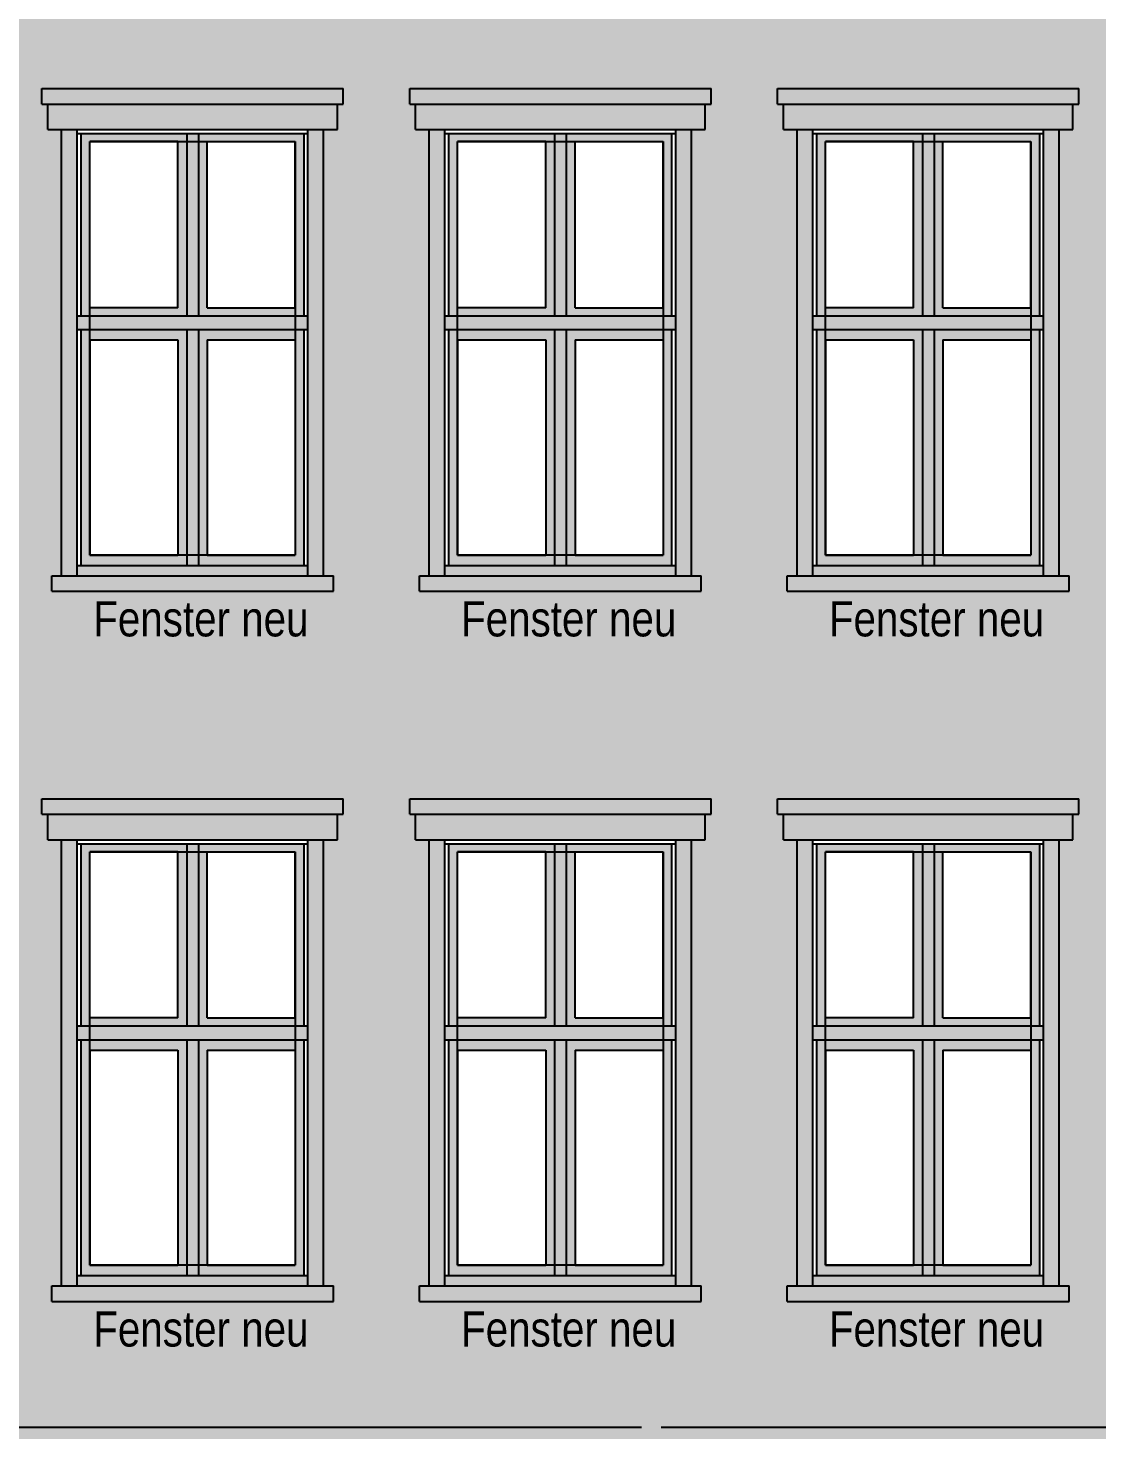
# Model space of a CAD drawing. Header units: metres. Extents: x 11 to 190, y 38 to 70.
# Drawn here: x 37.97 to 43.43, y 47.04 to 54.21 of the extents above; entities that cross this region are included whole.
import ezdxf
from ezdxf.enums import TextEntityAlignment as Align

# ---------------------------------------------------------------- set-up
doc = ezdxf.new("R2010")
doc.units = ezdxf.units.M
doc.header["$LTSCALE"] = 0.01
doc.header["$XCLIPFRAME"] = 2
doc.linetypes.add('AUSGEZOGEN', pattern=[1000, 1000, 0])
for name, color, linetype in [('A_Fensterrahmen', 1, 'CONTINUOUS'), ('A_Glasbild', 7, 'CONTINUOUS'), ('A_Schraff_Fassade_OG', 41, 'CONTINUOUS'), ('A_Schraff_Fensterrahmen', 255, 'CONTINUOUS'), ('A_Schraff_Gewaende', 23, 'CONTINUOUS'), ('A_Schraff_Sims', 17, 'CONTINUOUS'), ('A_TEXT', 2, 'CONTINUOUS'), ('FASSADE', 7, 'AUSGEZOGEN')]:
    doc.layers.add(name, color=color, linetype=linetype)
doc.styles.add('arial-n', font='ARIALN.TTF')
picture_1 = doc.add_image_def('image1.jpg', size_in_pixel=(60, 84))

msp = doc.modelspace()

# ---------------------------------------------------------------- hatches: boundary and pattern name
at = {"layer": 'A_Schraff_Fassade_OG'}
h = msp.add_hatch(color=256, dxfattribs=at)
h.paths.add_polyline_path([(36.2766, 57.2769), (36.2066, 57.2769), (36.2066, 57.4069), (36.1766, 57.4069), (36.1766, 57.4869), (37.7166, 57.4869), (37.7166, 57.4069), (37.6866, 57.4069), (37.6866, 57.2769), (37.6166, 57.2769), (37.6166, 56.0145), (38.1364, 56.0101), (38.1364, 57.2769), (38.0664, 57.2769), (38.0664, 57.4069), (38.0364, 57.4069), (38.0364, 57.4869), (39.5764, 57.4869), (39.5764, 57.4069), (39.5464, 57.4069), (39.5464, 57.2769), (39.4764, 57.2769), (39.4764, 55.9988), (40.0163, 55.9943), (40.0163, 57.2769), (39.9463, 57.2769), (39.9463, 57.4069), (39.9163, 57.4069), (39.9163, 57.4869), (41.4563, 57.4869), (41.4563, 57.4069), (41.4263, 57.4069), (41.4263, 57.2769), (41.3563, 57.2769), (41.3563, 55.983), (41.8962, 55.9784), (41.8962, 57.2769), (41.8262, 57.2769), (41.8262, 57.4069), (41.7962, 57.4069), (41.7962, 57.4869), (43.3362, 57.4869), (43.3362, 57.4069), (43.3062, 57.4069), (43.3062, 57.2769), (43.2362, 57.2769), (43.2362, 55.9671), (43.8014, 55.9624), (43.8014, 57.2769), (43.7314, 57.2769), (43.7314, 57.4069), (43.7014, 57.4069), (43.7014, 57.4869), (45.2414, 57.4869), (45.2414, 57.4069), (45.2114, 57.4069), (45.2114, 57.2769), (45.1414, 57.2769), (45.1414, 55.9511), (45.5763, 55.9474), (45.5763, 57.2769), (45.5063, 57.2769), (45.5063, 57.4069), (45.4763, 57.4069), (45.4763, 57.4869), (47.0163, 57.4869), (47.0163, 57.4069), (46.9863, 57.4069), (46.9863, 57.2769), (46.9163, 57.2769), (46.9163, 55.9361), (47.5311, 55.9309), (47.5311, 57.2769), (47.4611, 57.2769), (47.4611, 57.4069), (47.4311, 57.4069), (47.4311, 57.4869), (48.9711, 57.4869), (48.9711, 57.4069), (48.9411, 57.4069), (48.9411, 57.2769), (48.8711, 57.2769), (48.8711, 55.9196), (49.316, 55.9159), (49.316, 57.2769), (49.246, 57.2769), (49.246, 57.4069), (49.216, 57.4069), (49.216, 57.4869), (50.756, 57.4869), (50.756, 57.4069), (50.726, 57.4069), (50.726, 57.2769), (50.656, 57.2769), (50.656, 55.9046), (51.2604, 55.8995), (51.2604, 57.2769), (51.1904, 57.2769), (51.1904, 57.4069), (51.1604, 57.4069), (51.1604, 57.4869), (52.7004, 57.4869), (52.7004, 57.4069), (52.6704, 57.4069), (52.6704, 57.2769), (52.6004, 57.2769), (52.6004, 55.8882), (53.8467, 55.8777), (53.8467, 57.5884), (32.6003, 57.5884), (32.6003, 56.0568), (36.2766, 56.0258)])
h.paths.add_polyline_path([(53.8467, 55.8777), (52.6004, 55.8882), (52.6004, 54.9969), (52.6504, 54.9969), (52.6504, 54.9169), (51.2104, 54.9169), (51.2104, 54.9969), (51.2604, 54.9969), (51.2604, 55.8995), (50.656, 55.9046), (50.656, 54.9969), (50.706, 54.9969), (50.706, 54.9169), (49.266, 54.9169), (49.266, 54.9969), (49.316, 54.9969), (49.316, 55.9159), (48.8711, 55.9196), (48.8711, 54.9969), (48.9211, 54.9969), (48.9211, 54.9169), (47.4811, 54.9169), (47.4811, 54.9969), (47.5311, 54.9969), (47.5311, 55.9309), (46.9163, 55.9361), (46.9163, 54.9969), (46.9663, 54.9969), (46.9663, 54.9169), (45.5263, 54.9169), (45.5263, 54.9969), (45.5763, 54.9969), (45.5763, 55.9474), (45.1414, 55.9511), (45.1414, 54.9969), (45.1914, 54.9969), (45.1914, 54.9169), (43.7514, 54.9169), (43.7514, 54.9969), (43.8014, 54.9969), (43.8014, 55.9624), (43.2362, 55.9671), (43.2362, 54.9969), (43.2862, 54.9969), (43.2862, 54.9169), (41.8462, 54.9169), (41.8462, 54.9969), (41.8962, 54.9969), (41.8962, 55.9784), (41.3563, 55.983), (41.3563, 54.9969), (41.4063, 54.9969), (41.4063, 54.9169), (39.9663, 54.9169), (39.9663, 54.9969), (40.0163, 54.9969), (40.0163, 55.9943), (39.4764, 55.9988), (39.4764, 54.9969), (39.5264, 54.9969), (39.5264, 54.9169), (38.0864, 54.9169), (38.0864, 54.9969), (38.1364, 54.9969), (38.1364, 56.0101), (37.6166, 56.0145), (37.6166, 54.9969), (37.6666, 54.9969), (37.6666, 54.9169), (36.2266, 54.9169), (36.2266, 54.9969), (36.2766, 54.9969), (36.2766, 56.0258), (32.6003, 56.0568), (32.6003, 52.3124), (36.2766, 52.3124), (36.2766, 53.6909), (36.2066, 53.6909), (36.2066, 53.8209), (36.1766, 53.8209), (36.1766, 53.9009), (37.7166, 53.9009), (37.7166, 53.8209), (37.6866, 53.8209), (37.6866, 53.6909), (37.6166, 53.6909), (37.6166, 52.3124), (38.1364, 52.3124), (38.1364, 53.6909), (38.0664, 53.6909), (38.0664, 53.8209), (38.0364, 53.8209), (38.0364, 53.9009), (39.5764, 53.9009), (39.5764, 53.8209), (39.5464, 53.8209), (39.5464, 53.6909), (39.4764, 53.6909), (39.4764, 52.3124), (40.0163, 52.3124), (40.0163, 53.6909), (39.9463, 53.6909), (39.9463, 53.8209), (39.9163, 53.8209), (39.9163, 53.9009), (41.4563, 53.9009), (41.4563, 53.8209), (41.4263, 53.8209), (41.4263, 53.6909), (41.3563, 53.6909), (41.3563, 52.3124), (41.8962, 52.3124), (41.8962, 53.6909), (41.8262, 53.6909), (41.8262, 53.8209), (41.7962, 53.8209), (41.7962, 53.9009), (43.3362, 53.9009), (43.3362, 53.8209), (43.3062, 53.8209), (43.3062, 53.6909), (43.2362, 53.6909), (43.2362, 52.3124), (43.8014, 52.3124), (43.8014, 53.6909), (43.7314, 53.6909), (43.7314, 53.8209), (43.7014, 53.8209), (43.7014, 53.9009), (45.2414, 53.9009), (45.2414, 53.8209), (45.2114, 53.8209), (45.2114, 53.6909), (45.1414, 53.6909), (45.1414, 52.3124), (45.5763, 52.3124), (45.5763, 53.6909), (45.5063, 53.6909), (45.5063, 53.8209), (45.4763, 53.8209), (45.4763, 53.9009), (47.0163, 53.9009), (47.0163, 53.8209), (46.9863, 53.8209), (46.9863, 53.6909), (46.9163, 53.6909), (46.9163, 52.3124), (47.5311, 52.3124), (47.5311, 53.6909), (47.4611, 53.6909), (47.4611, 53.8209), (47.4311, 53.8209), (47.4311, 53.9009), (48.9711, 53.9009), (48.9711, 53.8209), (48.9411, 53.8209), (48.9411, 53.6909), (48.8711, 53.6909), (48.8711, 52.3124), (49.316, 52.3124), (49.316, 53.6909), (49.246, 53.6909), (49.246, 53.8209), (49.216, 53.8209), (49.216, 53.9009), (50.756, 53.9009), (50.756, 53.8209), (50.726, 53.8209), (50.726, 53.6909), (50.656, 53.6909), (50.656, 52.3124), (51.2604, 52.3124), (51.2604, 53.6909), (51.1904, 53.6909), (51.1904, 53.8209), (51.1604, 53.8209), (51.1604, 53.9009), (52.7004, 53.9009), (52.7004, 53.8209), (52.6704, 53.8209), (52.6704, 53.6909), (52.6004, 53.6909), (52.6004, 52.3124), (53.8467, 52.3124)])
h.paths.add_polyline_path([(53.8467, 52.3124), (52.6004, 52.3124), (52.6004, 51.4109), (52.6504, 51.4109), (52.6504, 51.3309), (51.2104, 51.3309), (51.2104, 51.4109), (51.2604, 51.4109), (51.2604, 52.3124), (50.656, 52.3124), (50.656, 51.4109), (50.706, 51.4109), (50.706, 51.3309), (49.266, 51.3309), (49.266, 51.4109), (49.316, 51.4109), (49.316, 52.3124), (48.8711, 52.3124), (48.8711, 51.4109), (48.9211, 51.4109), (48.9211, 51.3309), (47.4811, 51.3309), (47.4811, 51.4109), (47.5311, 51.4109), (47.5311, 52.3124), (46.9163, 52.3124), (46.9163, 51.4109), (46.9663, 51.4109), (46.9663, 51.3309), (45.5263, 51.3309), (45.5263, 51.4109), (45.5763, 51.4109), (45.5763, 52.3124), (45.1414, 52.3124), (45.1414, 51.4109), (45.1914, 51.4109), (45.1914, 51.3309), (43.7514, 51.3309), (43.7514, 51.4109), (43.8014, 51.4109), (43.8014, 52.3124), (43.2362, 52.3124), (43.2362, 51.4109), (43.2862, 51.4109), (43.2862, 51.3309), (41.8462, 51.3309), (41.8462, 51.4109), (41.8962, 51.4109), (41.8962, 52.3124), (41.3563, 52.3124), (41.3563, 51.4109), (41.4063, 51.4109), (41.4063, 51.3309), (39.9663, 51.3309), (39.9663, 51.4109), (40.0163, 51.4109), (40.0163, 52.3124), (39.4764, 52.3124), (39.4764, 51.4109), (39.5264, 51.4109), (39.5264, 51.3309), (38.0864, 51.3309), (38.0864, 51.4109), (38.1364, 51.4109), (38.1364, 52.3124), (37.6166, 52.3124), (37.6166, 51.4109), (37.6666, 51.4109), (37.6666, 51.3309), (36.2266, 51.3309), (36.2266, 51.4109), (36.2766, 51.4109), (36.2766, 52.3124), (32.6003, 52.3124), (32.6003, 49.2324), (36.2766, 49.2324), (36.2766, 50.061), (36.2066, 50.061), (36.2066, 50.191), (36.1766, 50.191), (36.1766, 50.271), (37.7166, 50.271), (37.7166, 50.191), (37.6866, 50.191), (37.6866, 50.061), (37.6166, 50.061), (37.6166, 49.2324), (38.1364, 49.2324), (38.1364, 50.061), (38.0664, 50.061), (38.0664, 50.191), (38.0364, 50.191), (38.0364, 50.271), (39.5764, 50.271), (39.5764, 50.191), (39.5464, 50.191), (39.5464, 50.061), (39.4764, 50.061), (39.4764, 49.2324), (40.0163, 49.2324), (40.0163, 50.061), (39.9463, 50.061), (39.9463, 50.191), (39.9163, 50.191), (39.9163, 50.271), (41.4563, 50.271), (41.4563, 50.191), (41.4263, 50.191), (41.4263, 50.061), (41.3563, 50.061), (41.3563, 49.2324), (41.8962, 49.2324), (41.8962, 50.061), (41.8262, 50.061), (41.8262, 50.191), (41.7962, 50.191), (41.7962, 50.271), (43.3362, 50.271), (43.3362, 50.191), (43.3062, 50.191), (43.3062, 50.061), (43.2362, 50.061), (43.2362, 49.2324), (43.8014, 49.2324), (43.8014, 50.061), (43.7314, 50.061), (43.7314, 50.191), (43.7014, 50.191), (43.7014, 50.271), (45.2414, 50.271), (45.2414, 50.191), (45.2114, 50.191), (45.2114, 50.061), (45.1414, 50.061), (45.1414, 49.2324), (45.5763, 49.2324), (45.5763, 50.061), (45.5063, 50.061), (45.5063, 50.191), (45.4763, 50.191), (45.4763, 50.271), (47.0163, 50.271), (47.0163, 50.191), (46.9863, 50.191), (46.9863, 50.061), (46.9163, 50.061), (46.9163, 49.2324), (47.5311, 49.2324), (47.5311, 50.061), (47.4611, 50.061), (47.4611, 50.191), (47.4311, 50.191), (47.4311, 50.271), (48.9711, 50.271), (48.9711, 50.191), (48.9411, 50.191), (48.9411, 50.061), (48.8711, 50.061), (48.8711, 49.2324), (49.316, 49.2324), (49.316, 50.061), (49.246, 50.061), (49.246, 50.191), (49.216, 50.191), (49.216, 50.271), (50.756, 50.271), (50.756, 50.191), (50.726, 50.191), (50.726, 50.061), (50.656, 50.061), (50.656, 49.2324), (51.2604, 49.2324), (51.2604, 50.061), (51.1904, 50.061), (51.1904, 50.191), (51.1604, 50.191), (51.1604, 50.271), (52.7004, 50.271), (52.7004, 50.191), (52.6704, 50.191), (52.6704, 50.061), (52.6004, 50.061), (52.6004, 49.2324), (53.8467, 49.2324)])
h.paths.add_polyline_path([(36.2766, 49.2324), (32.6003, 49.2324), (32.6003, 47.058), (53.8467, 47.058), (53.8467, 49.2324), (52.6004, 49.2324), (52.6004, 47.781), (52.6504, 47.781), (52.6504, 47.701), (51.2104, 47.701), (51.2104, 47.781), (51.2604, 47.781), (51.2604, 49.2324), (50.656, 49.2324), (50.656, 47.781), (50.706, 47.781), (50.706, 47.701), (49.266, 47.701), (49.266, 47.781), (49.316, 47.781), (49.316, 49.2324), (48.8711, 49.2324), (48.8711, 47.781), (48.9211, 47.781), (48.9211, 47.701), (47.4811, 47.701), (47.4811, 47.781), (47.5311, 47.781), (47.5311, 49.2324), (46.9163, 49.2324), (46.9163, 47.781), (46.9663, 47.781), (46.9663, 47.701), (45.5263, 47.701), (45.5263, 47.781), (45.5763, 47.781), (45.5763, 49.2324), (45.1414, 49.2324), (45.1414, 47.781), (45.1914, 47.781), (45.1914, 47.701), (43.7514, 47.701), (43.7514, 47.781), (43.8014, 47.781), (43.8014, 49.2324), (43.2362, 49.2324), (43.2362, 47.781), (43.2862, 47.781), (43.2862, 47.701), (41.8462, 47.701), (41.8462, 47.781), (41.8962, 47.781), (41.8962, 49.2324), (41.3563, 49.2324), (41.3563, 47.781), (41.4063, 47.781), (41.4063, 47.701), (39.9663, 47.701), (39.9663, 47.781), (40.0163, 47.781), (40.0163, 49.2324), (39.4764, 49.2324), (39.4764, 47.781), (39.5264, 47.781), (39.5264, 47.701), (38.0864, 47.701), (38.0864, 47.781), (38.1364, 47.781), (38.1364, 49.2324), (37.6166, 49.2324), (37.6166, 47.781), (37.6666, 47.781), (37.6666, 47.701), (36.2266, 47.701), (36.2266, 47.781), (36.2766, 47.781)])
at = {"layer": 'A_Schraff_Fensterrahmen'}
h = msp.add_hatch(color=256, dxfattribs=at)
h.paths.add_polyline_path([(38.7764, 53.6709), (38.2364, 53.6709), (38.2364, 52.739), (38.7764, 52.739)])
h.paths.add_polyline_path([(38.7314, 53.63), (38.7314, 52.78), (38.2814, 52.78), (38.2814, 53.63)], flags=16)
h.paths.add_polyline_path([(39.3764, 53.6709), (38.8364, 53.6709), (38.8364, 52.739), (39.3764, 52.739)])
h.paths.add_polyline_path([(38.8814, 53.63), (39.3314, 53.63), (39.3314, 52.78), (38.8814, 52.78)], flags=16)
h.paths.add_polyline_path([(38.8364, 53.6709), (38.7764, 53.6709), (38.7764, 52.739), (38.8364, 52.739)])
h.paths.add_polyline_path([(38.7764, 52.6689), (38.2364, 52.6689), (38.2364, 51.4636), (38.7764, 51.4636)])
h.paths.add_polyline_path([(38.7314, 52.6162), (38.7314, 51.5162), (38.2814, 51.5162), (38.2814, 52.6162)], flags=16)
h.paths.add_polyline_path([(39.3764, 52.6689), (38.8364, 52.6689), (38.8364, 51.4636), (39.3764, 51.4636)])
h.paths.add_polyline_path([(39.3314, 52.6162), (39.3314, 51.5162), (38.8814, 51.5162), (38.8814, 52.6162)], flags=16)
h.paths.add_polyline_path([(38.8364, 52.6689), (38.7764, 52.6689), (38.7764, 51.4636), (38.8364, 51.4636)])
h.paths.add_polyline_path([(39.3964, 52.7062), (38.2164, 52.7062), (38.2164, 52.6689), (39.3964, 52.6689)])
h.paths.add_polyline_path([(39.3964, 52.739), (38.2164, 52.739), (38.2164, 52.7062), (39.3964, 52.7062)])
h.paths.add_polyline_path([(39.3964, 51.4636), (38.2164, 51.4636), (38.2164, 51.4109), (39.3964, 51.4109)])
h = msp.add_hatch(color=256, dxfattribs=at)
h.paths.add_polyline_path([(40.6563, 53.6709), (40.1163, 53.6709), (40.1163, 52.739), (40.6563, 52.739)])
h.paths.add_polyline_path([(40.6113, 53.63), (40.6113, 52.78), (40.1613, 52.78), (40.1613, 53.63)], flags=16)
h.paths.add_polyline_path([(41.2563, 53.6709), (40.7163, 53.6709), (40.7163, 52.739), (41.2563, 52.739)])
h.paths.add_polyline_path([(40.7613, 53.63), (41.2113, 53.63), (41.2113, 52.78), (40.7613, 52.78)], flags=16)
h.paths.add_polyline_path([(40.7163, 53.6709), (40.6563, 53.6709), (40.6563, 52.739), (40.7163, 52.739)])
h.paths.add_polyline_path([(40.6563, 52.6689), (40.1163, 52.6689), (40.1163, 51.4636), (40.6563, 51.4636)])
h.paths.add_polyline_path([(40.6113, 52.6162), (40.6113, 51.5162), (40.1613, 51.5162), (40.1613, 52.6162)], flags=16)
h.paths.add_polyline_path([(41.2563, 52.6689), (40.7163, 52.6689), (40.7163, 51.4636), (41.2563, 51.4636)])
h.paths.add_polyline_path([(41.2113, 52.6162), (41.2113, 51.5162), (40.7613, 51.5162), (40.7613, 52.6162)], flags=16)
h.paths.add_polyline_path([(40.7163, 52.6689), (40.6563, 52.6689), (40.6563, 51.4636), (40.7163, 51.4636)])
h.paths.add_polyline_path([(41.2763, 52.7062), (40.0963, 52.7062), (40.0963, 52.6689), (41.2763, 52.6689)])
h.paths.add_polyline_path([(41.2763, 52.739), (40.0963, 52.739), (40.0963, 52.7062), (41.2763, 52.7062)])
h.paths.add_polyline_path([(41.2763, 51.4636), (40.0963, 51.4636), (40.0963, 51.4109), (41.2763, 51.4109)])
h = msp.add_hatch(color=256, dxfattribs=at)
h.paths.add_polyline_path([(42.5362, 53.6709), (41.9962, 53.6709), (41.9962, 52.739), (42.5362, 52.739)])
h.paths.add_polyline_path([(42.4912, 53.6299), (42.4912, 52.7799), (42.0412, 52.7799), (42.0412, 53.6299)], flags=16)
h.paths.add_polyline_path([(43.1362, 53.6709), (42.5962, 53.6709), (42.5962, 52.739), (43.1362, 52.739)])
h.paths.add_polyline_path([(42.6412, 53.6299), (43.0912, 53.6299), (43.0912, 52.7799), (42.6412, 52.7799)], flags=16)
h.paths.add_polyline_path([(42.5962, 53.6709), (42.5362, 53.6709), (42.5362, 52.739), (42.5962, 52.739)])
h.paths.add_polyline_path([(42.5362, 52.6689), (41.9962, 52.6689), (41.9962, 51.4636), (42.5362, 51.4636)])
h.paths.add_polyline_path([(42.4912, 52.6162), (42.4912, 51.5162), (42.0412, 51.5162), (42.0412, 52.6162)], flags=16)
h.paths.add_polyline_path([(43.1362, 52.6689), (42.5962, 52.6689), (42.5962, 51.4636), (43.1362, 51.4636)])
h.paths.add_polyline_path([(43.0912, 52.6162), (43.0912, 51.5162), (42.6412, 51.5162), (42.6412, 52.6162)], flags=16)
h.paths.add_polyline_path([(42.5962, 52.6689), (42.5362, 52.6689), (42.5362, 51.4636), (42.5962, 51.4636)])
h.paths.add_polyline_path([(43.1562, 52.7062), (41.9762, 52.7062), (41.9762, 52.6689), (43.1562, 52.6689)])
h.paths.add_polyline_path([(43.1562, 52.739), (41.9762, 52.739), (41.9762, 52.7062), (43.1562, 52.7062)])
h.paths.add_polyline_path([(43.1562, 51.4636), (41.9762, 51.4636), (41.9762, 51.4109), (43.1562, 51.4109)])
h = msp.add_hatch(color=256, dxfattribs=at)
h.paths.add_polyline_path([(38.7764, 50.041), (38.2364, 50.041), (38.2364, 49.1091), (38.7764, 49.1091)])
h.paths.add_polyline_path([(38.7314, 50), (38.7314, 49.15), (38.2814, 49.15), (38.2814, 50)], flags=16)
h.paths.add_polyline_path([(39.3764, 50.041), (38.8364, 50.041), (38.8364, 49.1091), (39.3764, 49.1091)])
h.paths.add_polyline_path([(38.8814, 50), (39.3314, 50), (39.3314, 49.15), (38.8814, 49.15)], flags=16)
h.paths.add_polyline_path([(38.8364, 50.041), (38.7764, 50.041), (38.7764, 49.1091), (38.8364, 49.1091)])
h.paths.add_polyline_path([(38.7764, 49.039), (38.2364, 49.039), (38.2364, 47.8336), (38.7764, 47.8336)])
h.paths.add_polyline_path([(38.7314, 48.9863), (38.7314, 47.8863), (38.2814, 47.8863), (38.2814, 48.9863)], flags=16)
h.paths.add_polyline_path([(39.3764, 49.039), (38.8364, 49.039), (38.8364, 47.8336), (39.3764, 47.8336)])
h.paths.add_polyline_path([(39.3314, 48.9863), (39.3314, 47.8863), (38.8814, 47.8863), (38.8814, 48.9863)], flags=16)
h.paths.add_polyline_path([(38.8364, 49.039), (38.7764, 49.039), (38.7764, 47.8336), (38.8364, 47.8336)])
h.paths.add_polyline_path([(39.3964, 49.0763), (38.2164, 49.0763), (38.2164, 49.039), (39.3964, 49.039)])
h.paths.add_polyline_path([(39.3964, 49.1091), (38.2164, 49.1091), (38.2164, 49.0763), (39.3964, 49.0763)])
h.paths.add_polyline_path([(39.3964, 47.8336), (38.2164, 47.8336), (38.2164, 47.781), (39.3964, 47.781)])
h = msp.add_hatch(color=256, dxfattribs=at)
h.paths.add_polyline_path([(40.6563, 50.041), (40.1163, 50.041), (40.1163, 49.1091), (40.6563, 49.1091)])
h.paths.add_polyline_path([(40.6113, 50), (40.6113, 49.15), (40.1613, 49.15), (40.1613, 50)], flags=16)
h.paths.add_polyline_path([(41.2563, 50.041), (40.7163, 50.041), (40.7163, 49.1091), (41.2563, 49.1091)])
h.paths.add_polyline_path([(40.7613, 50), (41.2113, 50), (41.2113, 49.15), (40.7613, 49.15)], flags=16)
h.paths.add_polyline_path([(40.7163, 50.041), (40.6563, 50.041), (40.6563, 49.1091), (40.7163, 49.1091)])
h.paths.add_polyline_path([(40.6563, 49.039), (40.1163, 49.039), (40.1163, 47.8337), (40.6563, 47.8337)])
h.paths.add_polyline_path([(40.6113, 48.9863), (40.6113, 47.8863), (40.1613, 47.8863), (40.1613, 48.9863)], flags=16)
h.paths.add_polyline_path([(41.2563, 49.039), (40.7163, 49.039), (40.7163, 47.8337), (41.2563, 47.8337)])
h.paths.add_polyline_path([(41.2113, 48.9863), (41.2113, 47.8863), (40.7613, 47.8863), (40.7613, 48.9863)], flags=16)
h.paths.add_polyline_path([(40.7163, 49.039), (40.6563, 49.039), (40.6563, 47.8337), (40.7163, 47.8337)])
h.paths.add_polyline_path([(41.2763, 49.0763), (40.0963, 49.0763), (40.0963, 49.039), (41.2763, 49.039)])
h.paths.add_polyline_path([(41.2763, 49.1091), (40.0963, 49.1091), (40.0963, 49.0763), (41.2763, 49.0763)])
h.paths.add_polyline_path([(41.2763, 47.8337), (40.0963, 47.8337), (40.0963, 47.781), (41.2763, 47.781)])
h = msp.add_hatch(color=256, dxfattribs=at)
h.paths.add_polyline_path([(42.5362, 50.041), (41.9962, 50.041), (41.9962, 49.1091), (42.5362, 49.1091)])
h.paths.add_polyline_path([(42.4912, 50), (42.4912, 49.15), (42.0412, 49.15), (42.0412, 50)], flags=16)
h.paths.add_polyline_path([(43.1362, 50.041), (42.5962, 50.041), (42.5962, 49.1091), (43.1362, 49.1091)])
h.paths.add_polyline_path([(42.6412, 50), (43.0912, 50), (43.0912, 49.15), (42.6412, 49.15)], flags=16)
h.paths.add_polyline_path([(42.5962, 50.041), (42.5362, 50.041), (42.5362, 49.1091), (42.5962, 49.1091)])
h.paths.add_polyline_path([(42.5362, 49.039), (41.9962, 49.039), (41.9962, 47.8336), (42.5362, 47.8336)])
h.paths.add_polyline_path([(42.4912, 48.9863), (42.4912, 47.8863), (42.0412, 47.8863), (42.0412, 48.9863)], flags=16)
h.paths.add_polyline_path([(43.1362, 49.039), (42.5962, 49.039), (42.5962, 47.8336), (43.1362, 47.8336)])
h.paths.add_polyline_path([(43.0912, 48.9863), (43.0912, 47.8863), (42.6412, 47.8863), (42.6412, 48.9863)], flags=16)
h.paths.add_polyline_path([(42.5962, 49.039), (42.5362, 49.039), (42.5362, 47.8336), (42.5962, 47.8336)])
h.paths.add_polyline_path([(43.1562, 49.0763), (41.9762, 49.0763), (41.9762, 49.039), (43.1562, 49.039)])
h.paths.add_polyline_path([(43.1562, 49.1091), (41.9762, 49.1091), (41.9762, 49.0763), (43.1562, 49.0763)])
h.paths.add_polyline_path([(43.1562, 47.8336), (41.9762, 47.8336), (41.9762, 47.781), (43.1562, 47.781)])
at = {"layer": 'A_Schraff_Gewaende'}
h = msp.add_hatch(color=256, dxfattribs=at)
h.dxf.hatch_style = 1
h.paths.add_polyline_path([(39.5764, 53.9009), (38.0364, 53.9009), (38.0364, 53.8209), (39.5764, 53.8209)])
h.paths.add_polyline_path([(39.5464, 53.8209), (38.0664, 53.8209), (38.0664, 53.6909), (39.5464, 53.6909)])
h.paths.add_polyline_path([(38.2164, 53.6909), (38.1364, 53.6909), (38.1364, 51.4109), (38.2164, 51.4109)])
h.paths.add_polyline_path([(39.4764, 53.6909), (39.3964, 53.6909), (39.3964, 51.4109), (39.4764, 51.4109)])
h.paths.add_polyline_path([(39.3964, 51.4636), (38.2164, 51.4636), (38.2164, 51.4109), (39.3964, 51.4109)])
h.paths.add_polyline_path([(39.5764, 51.4109), (38.0364, 51.4109), (38.0364, 51.3309), (39.5764, 51.3309)])
h = msp.add_hatch(color=256, dxfattribs=at)
h.dxf.hatch_style = 1
h.paths.add_polyline_path([(41.4563, 53.9009), (39.9163, 53.9009), (39.9163, 53.8209), (41.4563, 53.8209)])
h.paths.add_polyline_path([(41.4263, 53.8209), (39.9463, 53.8209), (39.9463, 53.6909), (41.4263, 53.6909)])
h.paths.add_polyline_path([(40.0963, 53.6909), (40.0163, 53.6909), (40.0163, 51.4109), (40.0963, 51.4109)])
h.paths.add_polyline_path([(41.3563, 53.6909), (41.2763, 53.6909), (41.2763, 51.4109), (41.3563, 51.4109)])
h.paths.add_polyline_path([(41.2763, 51.4636), (40.0963, 51.4636), (40.0963, 51.4109), (41.2763, 51.4109)])
h.paths.add_polyline_path([(41.4563, 51.4109), (39.9163, 51.4109), (39.9163, 51.3309), (41.4563, 51.3309)])
h = msp.add_hatch(color=256, dxfattribs=at)
h.dxf.hatch_style = 1
h.paths.add_polyline_path([(43.3362, 53.9009), (41.7962, 53.9009), (41.7962, 53.8209), (43.3362, 53.8209)])
h.paths.add_polyline_path([(43.3062, 53.8209), (41.8262, 53.8209), (41.8262, 53.6909), (43.3062, 53.6909)])
h.paths.add_polyline_path([(41.9762, 53.6909), (41.8962, 53.6909), (41.8962, 51.4109), (41.9762, 51.4109)])
h.paths.add_polyline_path([(43.2362, 53.6909), (43.1562, 53.6909), (43.1562, 51.4109), (43.2362, 51.4109)])
h.paths.add_polyline_path([(43.1562, 51.4636), (41.9762, 51.4636), (41.9762, 51.4109), (43.1562, 51.4109)])
h.paths.add_polyline_path([(43.3362, 51.4109), (41.7962, 51.4109), (41.7962, 51.3309), (43.3362, 51.3309)])
h = msp.add_hatch(color=256, dxfattribs=at)
h.dxf.hatch_style = 1
h.paths.add_polyline_path([(39.5764, 50.271), (38.0364, 50.271), (38.0364, 50.191), (39.5764, 50.191)])
h.paths.add_polyline_path([(39.5464, 50.191), (38.0664, 50.191), (38.0664, 50.061), (39.5464, 50.061)])
h.paths.add_polyline_path([(38.2164, 50.061), (38.1364, 50.061), (38.1364, 47.781), (38.2164, 47.781)])
h.paths.add_polyline_path([(39.4764, 50.061), (39.3964, 50.061), (39.3964, 47.781), (39.4764, 47.781)])
h.paths.add_polyline_path([(39.3964, 47.8336), (38.2164, 47.8336), (38.2164, 47.781), (39.3964, 47.781)])
h.paths.add_polyline_path([(39.5764, 47.781), (38.0364, 47.781), (38.0364, 47.701), (39.5764, 47.701)])
h = msp.add_hatch(color=256, dxfattribs=at)
h.dxf.hatch_style = 1
h.paths.add_polyline_path([(41.4563, 50.271), (39.9163, 50.271), (39.9163, 50.191), (41.4563, 50.191)])
h.paths.add_polyline_path([(41.4263, 50.191), (39.9463, 50.191), (39.9463, 50.061), (41.4263, 50.061)])
h.paths.add_polyline_path([(40.0963, 50.061), (40.0163, 50.061), (40.0163, 47.781), (40.0963, 47.781)])
h.paths.add_polyline_path([(41.3563, 50.061), (41.2763, 50.061), (41.2763, 47.781), (41.3563, 47.781)])
h.paths.add_polyline_path([(41.2763, 47.8337), (40.0963, 47.8337), (40.0963, 47.781), (41.2763, 47.781)])
h.paths.add_polyline_path([(41.4563, 47.781), (39.9163, 47.781), (39.9163, 47.701), (41.4563, 47.701)])
h = msp.add_hatch(color=256, dxfattribs=at)
h.dxf.hatch_style = 1
h.paths.add_polyline_path([(43.3362, 50.271), (41.7962, 50.271), (41.7962, 50.191), (43.3362, 50.191)])
h.paths.add_polyline_path([(43.3062, 50.191), (41.8262, 50.191), (41.8262, 50.061), (43.3062, 50.061)])
h.paths.add_polyline_path([(41.9762, 50.061), (41.8962, 50.061), (41.8962, 47.781), (41.9762, 47.781)])
h.paths.add_polyline_path([(43.2362, 50.061), (43.1562, 50.061), (43.1562, 47.781), (43.2362, 47.781)])
h.paths.add_polyline_path([(43.1562, 47.8336), (41.9762, 47.8336), (41.9762, 47.781), (43.1562, 47.781)])
h.paths.add_polyline_path([(43.3362, 47.781), (41.7962, 47.781), (41.7962, 47.701), (43.3362, 47.701)])
at = {"layer": 'A_Schraff_Sims'}
msp.add_hatch(color=256, dxfattribs=at).paths.add_polyline_path([(55.2957, 47.058), (31.1013, 47.058), (31.1013, 46.9703), (55.2957, 46.9703)])

# ---------------------------------------------------------------- linework, layer by layer
at = {"layer": 'A_Fensterrahmen'}
for p, q in [((38.2164, 53.6709), (39.3964, 53.6709)), ((38.2364, 52.739), (38.2364, 53.6709)), ((38.7314, 53.63), (38.2814, 53.63)), ((38.2814, 52.78), (38.2814, 53.63)), ((38.7314, 52.78), (38.7314, 53.63)), ((38.7764, 53.6709), (38.7764, 52.739)), ((38.8364, 53.6709), (38.8364, 52.739)), ((38.8814, 53.63), (39.3314, 53.63)), ((38.8814, 52.78), (38.8814, 53.63)), ((39.3314, 52.78), (39.3314, 53.63)), ((39.3764, 52.739), (39.3764, 53.6709)), ((40.0963, 53.6709), (41.2763, 53.6709)), ((40.1163, 52.739), (40.1163, 53.6709)), ((40.6113, 53.63), (40.1613, 53.63)), ((40.1613, 52.78), (40.1613, 53.63)), ((40.6113, 52.78), (40.6113, 53.63)), ((40.6563, 53.6709), (40.6563, 52.739)), ((40.7163, 53.6709), (40.7163, 52.739)), ((40.7613, 53.63), (41.2113, 53.63)), ((40.7613, 52.78), (40.7613, 53.63)), ((41.2113, 52.78), (41.2113, 53.63)), ((41.2563, 52.739), (41.2563, 53.6709)), ((41.9762, 53.6709), (43.1562, 53.6709)), ((41.9962, 52.739), (41.9962, 53.6709)), ((42.4912, 53.6299), (42.0412, 53.6299)), ((42.0412, 52.7799), (42.0412, 53.6299)), ((42.4912, 52.7799), (42.4912, 53.6299)), ((42.5362, 53.6709), (42.5362, 52.739)), ((42.5962, 53.6709), (42.5962, 52.739)), ((42.6412, 53.6299), (43.0912, 53.6299)), ((42.6412, 52.7799), (42.6412, 53.6299)), ((43.0912, 52.7799), (43.0912, 53.6299)), ((43.1362, 52.739), (43.1362, 53.6709)), ((38.7314, 52.78), (38.2814, 52.78)), ((38.8814, 52.78), (39.3314, 52.78)), ((40.6113, 52.78), (40.1613, 52.78)), ((40.7613, 52.78), (41.2113, 52.78)), ((42.4912, 52.7799), (42.0412, 52.7799)), ((42.6412, 52.7799), (43.0912, 52.7799)), ((38.2164, 52.739), (39.3964, 52.739)), ((40.0963, 52.739), (41.2763, 52.739)), ((41.9762, 52.739), (43.1562, 52.739)), ((38.2164, 52.6689), (39.3964, 52.6689)), ((38.2364, 51.4636), (38.2364, 52.6689)), ((38.2814, 52.6162), (38.2814, 51.5162)), ((38.2814, 52.6162), (38.7314, 52.6162)), ((38.7314, 52.6162), (38.7314, 51.5162)), ((38.7764, 52.6689), (38.7764, 51.4636)), ((38.8364, 52.6689), (38.8364, 51.4636)), ((38.8814, 52.6162), (38.8814, 51.5162)), ((38.8814, 52.6162), (39.3314, 52.6162)), ((39.3314, 52.6162), (39.3314, 51.5162)), ((39.3764, 51.4636), (39.3764, 52.6689)), ((40.0963, 52.6689), (41.2763, 52.6689)), ((40.1163, 51.4636), (40.1163, 52.6689)), ((40.1613, 52.6162), (40.1613, 51.5162)), ((40.1613, 52.6162), (40.6113, 52.6162)), ((40.6113, 52.6162), (40.6113, 51.5162)), ((40.6563, 52.6689), (40.6563, 51.4636)), ((40.7163, 52.6689), (40.7163, 51.4636)), ((40.7613, 52.6162), (40.7613, 51.5162)), ((40.7613, 52.6162), (41.2113, 52.6162)), ((41.2113, 52.6162), (41.2113, 51.5162)), ((41.2563, 51.4636), (41.2563, 52.6689)), ((41.9762, 52.6689), (43.1562, 52.6689)), ((41.9962, 51.4636), (41.9962, 52.6689)), ((42.0412, 52.6162), (42.0412, 51.5162)), ((42.0412, 52.6162), (42.4912, 52.6162)), ((42.4912, 52.6162), (42.4912, 51.5162)), ((42.5362, 52.6689), (42.5362, 51.4636)), ((42.5962, 52.6689), (42.5962, 51.4636)), ((42.6412, 52.6162), (42.6412, 51.5162)), ((42.6412, 52.6162), (43.0912, 52.6162)), ((43.0912, 52.6162), (43.0912, 51.5162)), ((43.1362, 51.4636), (43.1362, 52.6689)), ((38.2164, 51.4636), (39.3964, 51.4636)), ((38.2814, 51.5162), (38.7314, 51.5162)), ((38.8814, 51.5162), (39.3314, 51.5162)), ((40.0963, 51.4636), (41.2763, 51.4636)), ((40.1613, 51.5162), (40.6113, 51.5162)), ((40.7613, 51.5162), (41.2113, 51.5162)), ((41.9762, 51.4636), (43.1562, 51.4636)), ((42.0412, 51.5162), (42.4912, 51.5162)), ((42.6412, 51.5162), (43.0912, 51.5162)), ((38.2164, 50.041), (39.3964, 50.041)), ((38.2364, 49.1091), (38.2364, 50.041)), ((38.7764, 50.041), (38.7764, 49.1091)), ((38.8364, 50.041), (38.8364, 49.1091)), ((39.3764, 49.1091), (39.3764, 50.041)), ((40.0963, 50.041), (41.2763, 50.041)), ((40.1163, 49.1091), (40.1163, 50.041)), ((40.6563, 50.041), (40.6563, 49.1091)), ((40.7163, 50.041), (40.7163, 49.1091)), ((41.2563, 49.1091), (41.2563, 50.041)), ((41.9762, 50.041), (43.1562, 50.041)), ((41.9962, 49.1091), (41.9962, 50.041)), ((42.5362, 50.041), (42.5362, 49.1091)), ((42.5962, 50.041), (42.5962, 49.1091)), ((43.1362, 49.1091), (43.1362, 50.041)), ((38.2814, 49.15), (38.2814, 50)), ((38.7314, 50), (38.2814, 50)), ((38.7314, 49.15), (38.7314, 50)), ((38.8814, 49.15), (38.8814, 50)), ((38.8814, 50), (39.3314, 50)), ((39.3314, 49.15), (39.3314, 50)), ((40.1613, 49.15), (40.1613, 50)), ((40.6113, 50), (40.1613, 50)), ((40.6113, 49.15), (40.6113, 50)), ((40.7613, 49.15), (40.7613, 50)), ((40.7613, 50), (41.2113, 50)), ((41.2113, 49.15), (41.2113, 50)), ((42.0412, 49.15), (42.0412, 50)), ((42.4912, 50), (42.0412, 50)), ((42.4912, 49.15), (42.4912, 50)), ((42.6412, 49.15), (42.6412, 50)), ((42.6412, 50), (43.0912, 50)), ((43.0912, 49.15), (43.0912, 50)), ((38.2164, 49.1091), (39.3964, 49.1091)), ((38.7314, 49.15), (38.2814, 49.15)), ((38.8814, 49.15), (39.3314, 49.15)), ((40.0963, 49.1091), (41.2763, 49.1091)), ((40.6113, 49.15), (40.1613, 49.15)), ((40.7613, 49.15), (41.2113, 49.15)), ((41.9762, 49.1091), (43.1562, 49.1091)), ((42.4912, 49.15), (42.0412, 49.15)), ((42.6412, 49.15), (43.0912, 49.15)), ((38.2164, 49.039), (39.3964, 49.039)), ((38.2364, 47.8336), (38.2364, 49.039)), ((38.7764, 49.039), (38.7764, 47.8336)), ((38.8364, 49.039), (38.8364, 47.8336)), ((39.3764, 47.8336), (39.3764, 49.039)), ((40.0963, 49.039), (41.2763, 49.039)), ((40.1163, 47.8337), (40.1163, 49.039)), ((40.6563, 49.039), (40.6563, 47.8337)), ((40.7163, 49.039), (40.7163, 47.8337)), ((41.2563, 47.8337), (41.2563, 49.039)), ((41.9762, 49.039), (43.1562, 49.039)), ((41.9962, 47.8336), (41.9962, 49.039)), ((42.5362, 49.039), (42.5362, 47.8336)), ((42.5962, 49.039), (42.5962, 47.8336)), ((43.1362, 47.8336), (43.1362, 49.039)), ((38.2814, 48.9863), (38.2814, 47.8863)), ((38.2814, 48.9863), (38.7314, 48.9863)), ((38.7314, 48.9863), (38.7314, 47.8863)), ((38.8814, 48.9863), (39.3314, 48.9863)), ((38.8814, 48.9863), (38.8814, 47.8863)), ((39.3314, 48.9863), (39.3314, 47.8863)), ((40.1613, 48.9863), (40.6113, 48.9863)), ((40.1613, 48.9863), (40.1613, 47.8863)), ((40.6113, 48.9863), (40.6113, 47.8863)), ((40.7613, 48.9863), (41.2113, 48.9863)), ((40.7613, 48.9863), (40.7613, 47.8863)), ((41.2113, 48.9863), (41.2113, 47.8863)), ((42.0412, 48.9863), (42.4912, 48.9863)), ((42.0412, 48.9863), (42.0412, 47.8863)), ((42.4912, 48.9863), (42.4912, 47.8863)), ((42.6412, 48.9863), (42.6412, 47.8863)), ((42.6412, 48.9863), (43.0912, 48.9863)), ((43.0912, 48.9863), (43.0912, 47.8863)), ((38.2814, 47.8863), (38.7314, 47.8863)), ((38.8814, 47.8863), (39.3314, 47.8863)), ((40.1613, 47.8863), (40.6113, 47.8863)), ((40.7613, 47.8863), (41.2113, 47.8863)), ((42.0412, 47.8863), (42.4912, 47.8863)), ((42.6412, 47.8863), (43.0912, 47.8863)), ((38.2164, 47.8336), (39.3964, 47.8336)), ((40.0963, 47.8337), (41.2763, 47.8337)), ((41.9762, 47.8336), (43.1562, 47.8336))]:
    msp.add_line(p, q, dxfattribs=at)
at = {"layer": 'FASSADE'}
for p, q in [((38.0364, 53.8209), (38.0364, 53.9009)), ((38.0364, 53.9009), (39.5764, 53.9009)), ((39.5764, 53.8209), (39.5764, 53.9009)), ((39.9163, 53.9009), (41.4563, 53.9009)), ((39.9163, 53.8209), (39.9163, 53.9009)), ((41.4563, 53.8209), (41.4563, 53.9009)), ((41.7962, 53.9009), (43.3362, 53.9009)), ((41.7962, 53.8209), (41.7962, 53.9009)), ((43.3362, 53.8209), (43.3362, 53.9009)), ((38.0364, 53.8209), (39.5764, 53.8209)), ((38.0664, 53.6909), (38.0664, 53.8209)), ((39.5464, 53.6909), (39.5464, 53.8209)), ((39.9163, 53.8209), (41.4563, 53.8209)), ((39.9463, 53.6909), (39.9463, 53.8209)), ((41.4263, 53.6909), (41.4263, 53.8209)), ((41.7962, 53.8209), (43.3362, 53.8209)), ((41.8262, 53.6909), (41.8262, 53.8209)), ((43.3062, 53.6909), (43.3062, 53.8209)), ((38.0664, 53.6909), (39.5464, 53.6909)), ((38.1364, 51.4109), (38.1364, 53.6909)), ((38.2164, 51.4109), (38.2164, 53.6909)), ((39.3964, 51.4109), (39.3964, 53.6909)), ((39.4764, 51.4109), (39.4764, 53.6909)), ((39.9463, 53.6909), (41.4263, 53.6909)), ((40.0163, 51.4109), (40.0163, 53.6909)), ((40.0963, 51.4109), (40.0963, 53.6909)), ((41.2763, 51.4109), (41.2763, 53.6909)), ((41.3563, 51.4109), (41.3563, 53.6909)), ((41.8262, 53.6909), (43.3062, 53.6909)), ((41.8962, 51.4109), (41.8962, 53.6909)), ((41.9762, 51.4109), (41.9762, 53.6909)), ((43.1562, 51.4109), (43.1562, 53.6909)), ((43.2362, 51.4109), (43.2362, 53.6909)), ((38.0864, 51.3309), (38.0864, 51.4109)), ((38.0864, 51.4109), (39.5264, 51.4109)), ((39.5264, 51.3309), (39.5264, 51.4109)), ((39.9663, 51.3309), (39.9663, 51.4109)), ((39.9663, 51.4109), (41.4063, 51.4109)), ((41.4063, 51.3309), (41.4063, 51.4109)), ((41.8462, 51.4109), (43.2862, 51.4109)), ((41.8462, 51.3309), (41.8462, 51.4109)), ((43.2862, 51.3309), (43.2862, 51.4109)), ((38.0864, 51.3309), (39.5264, 51.3309)), ((39.9663, 51.3309), (41.4063, 51.3309)), ((41.8462, 51.3309), (43.2862, 51.3309)), ((38.0364, 50.191), (38.0364, 50.271)), ((38.0364, 50.271), (39.5764, 50.271)), ((39.5764, 50.191), (39.5764, 50.271)), ((39.9163, 50.271), (41.4563, 50.271)), ((39.9163, 50.191), (39.9163, 50.271)), ((41.4563, 50.191), (41.4563, 50.271)), ((41.7962, 50.271), (43.3362, 50.271)), ((41.7962, 50.191), (41.7962, 50.271)), ((43.3362, 50.191), (43.3362, 50.271)), ((38.0364, 50.191), (39.5764, 50.191)), ((38.0664, 50.061), (38.0664, 50.191)), ((39.5464, 50.061), (39.5464, 50.191)), ((39.9163, 50.191), (41.4563, 50.191)), ((39.9463, 50.061), (39.9463, 50.191)), ((41.4263, 50.061), (41.4263, 50.191)), ((41.7962, 50.191), (43.3362, 50.191)), ((41.8262, 50.061), (41.8262, 50.191)), ((43.3062, 50.061), (43.3062, 50.191)), ((38.0664, 50.061), (39.5464, 50.061)), ((38.1364, 47.781), (38.1364, 50.061)), ((38.2164, 47.781), (38.2164, 50.061)), ((39.3964, 47.781), (39.3964, 50.061)), ((39.4764, 47.781), (39.4764, 50.061)), ((39.9463, 50.061), (41.4263, 50.061)), ((40.0163, 47.781), (40.0163, 50.061)), ((40.0963, 47.781), (40.0963, 50.061)), ((41.2763, 47.781), (41.2763, 50.061)), ((41.3563, 47.781), (41.3563, 50.061)), ((41.8262, 50.061), (43.3062, 50.061)), ((41.8962, 47.781), (41.8962, 50.061)), ((41.9762, 47.781), (41.9762, 50.061)), ((43.1562, 47.781), (43.1562, 50.061)), ((43.2362, 47.781), (43.2362, 50.061)), ((38.0864, 47.701), (38.0864, 47.781)), ((38.0864, 47.781), (39.5264, 47.781)), ((39.5264, 47.701), (39.5264, 47.781)), ((39.9663, 47.701), (39.9663, 47.781)), ((39.9663, 47.781), (41.4063, 47.781)), ((41.4063, 47.701), (41.4063, 47.781)), ((41.8462, 47.781), (43.2862, 47.781)), ((41.8462, 47.701), (41.8462, 47.781)), ((43.2862, 47.701), (43.2862, 47.781)), ((38.0864, 47.701), (39.5264, 47.701)), ((39.9663, 47.701), (41.4063, 47.701)), ((41.8462, 47.701), (43.2862, 47.701)), ((31.1013, 47.058), (55.2957, 47.058))]:
    msp.add_line(p, q, dxfattribs=at)

# ---------------------------------------------------------------- texts
at = {"layer": 'A_TEXT', "linetype": 'Continuous', "style": 'arial-n'}
for p in [(38.8489, 51.0465), (40.7288, 51.0465), (42.6087, 51.0465), (38.8489, 47.4166), (40.7288, 47.4166), (42.6087, 47.4166)]:
    msp.add_text('Fenster neu', height=0.18, dxfattribs=at).set_placement(p, align=Align.BOTTOM_CENTER)

# ---------------------------------------------------------------- pictures from other files: only their frames are drawn
at = {"layer": 'A_Glasbild'}
image = msp.add_image(picture_1, insert=(39.8119, 53.63), size_in_units=(1.5305, 2.1427), rotation=180, dxfattribs=at)
image.set_boundary_path([(18.337, 0.637), (59.5, 83.5)])
image = msp.add_image(picture_1, insert=(41.6918, 53.63), size_in_units=(1.5305, 2.1427), rotation=180, dxfattribs=at)
image.set_boundary_path([(18.337, 0.637), (59.5, 83.5)])
image = msp.add_image(picture_1, insert=(43.5717, 53.6299), size_in_units=(1.5305, 2.1427), rotation=180, dxfattribs=at)
image.set_boundary_path([(18.337, 0.637), (59.5, 83.5)])
image = msp.add_image(picture_1, insert=(39.8119, 50), size_in_units=(1.5305, 2.1427), rotation=180, dxfattribs=at)
image.set_boundary_path([(18.337, 0.637), (59.5, 83.5)])
image = msp.add_image(picture_1, insert=(41.6918, 50), size_in_units=(1.5305, 2.1427), rotation=180, dxfattribs=at)
image.set_boundary_path([(18.337, 0.637), (59.5, 83.5)])
image = msp.add_image(picture_1, insert=(43.5717, 50), size_in_units=(1.5305, 2.1427), rotation=180, dxfattribs=at)
image.set_boundary_path([(18.337, 0.637), (59.5, 83.5)])

doc.saveas('drawing.dxf')
